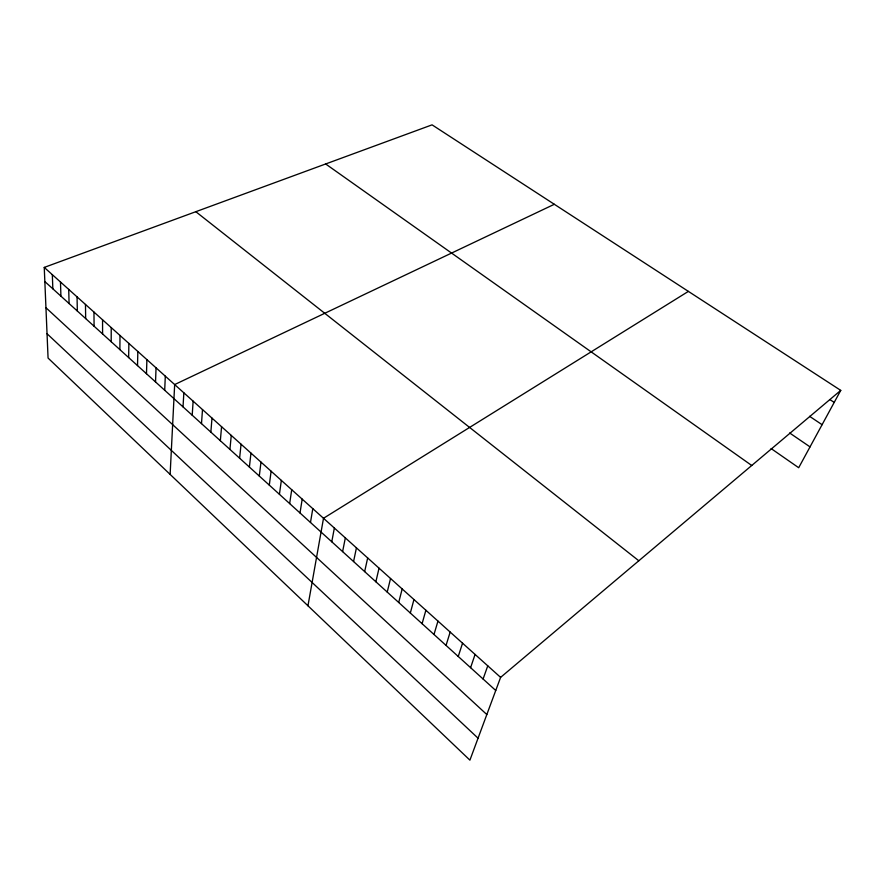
<?xml version="1.0" encoding="UTF-8"?>
<svg xmlns="http://www.w3.org/2000/svg" width="885" height="885" viewBox="0 0 885 885"><rect width="100%" height="100%" fill="white"/><g stroke="black" fill="none" stroke-linecap="round" stroke-linejoin="round"><path stroke-width="1.33" d="M111.189 341.732L111.233 327.583M119.873 349.608L120.006 335.47M128.646 357.562L128.878 343.435M137.518 365.605L137.839 351.489M146.479 373.735L146.899 359.62M155.539 381.955L156.048 367.85M164.698 390.263L165.307 376.158M170.13 474.404L174.666 384.566L554.331 204.28M183.029 406.89L183.848 392.818M192.211 415.209L193.129 401.148M201.492 423.627L202.499 409.578M210.862 432.123L211.991 418.096M220.343 440.719L221.571 426.703M229.923 449.414L231.262 435.409M239.603 458.198L241.063 444.215M249.393 467.07L250.964 453.109M259.294 476.053L260.986 462.114M269.305 485.124L271.109 471.207M279.428 494.306L281.353 480.411M289.66 503.587L291.718 489.715M300.004 512.979L302.194 499.129M310.48 522.471L312.792 508.654M307.958 605.783L323.512 518.278L688.386 291.386M331.775 541.786L334.364 528.024M342.606 551.609L345.338 537.881M353.569 561.544L356.434 547.859M364.653 571.599L367.673 557.948M375.871 581.777L379.034 568.159M387.221 592.065L390.539 578.491M398.704 602.486L402.177 588.945M410.33 613.017L413.959 599.532M422.09 623.693L425.884 610.252M433.993 634.49L437.964 621.093M446.04 645.408L450.177 632.067M458.242 656.471L462.556 643.185M470.588 667.677L475.079 654.435M483.088 679.016L487.768 665.83M840.75 390.385L500.611 677.379L469.913 760.149L48.067 358.06L44.25 267.414L432.068 124.851L840.75 390.385L798.69 467.722L771.112 448.562M829.942 399.611L834.212 402.409M809.576 416.315L822.088 424.689M789.674 432.997L810.018 446.881M325.658 163.968L751.741 465.488M195.817 211.692L638.815 560.769M44.25 267.414L500.611 677.379M44.847 281.563L495.744 690.488M45.943 307.726L486.827 714.549M47.038 333.722L478.055 738.201M52.326 274.671L52.846 288.82M60.479 281.994L60.921 296.154M68.72 289.395L69.085 303.555M77.05 296.873L77.338 311.033M85.469 304.44L85.668 318.589M93.965 312.073L94.087 326.222M102.549 319.795L102.594 333.933"/></g></svg>
